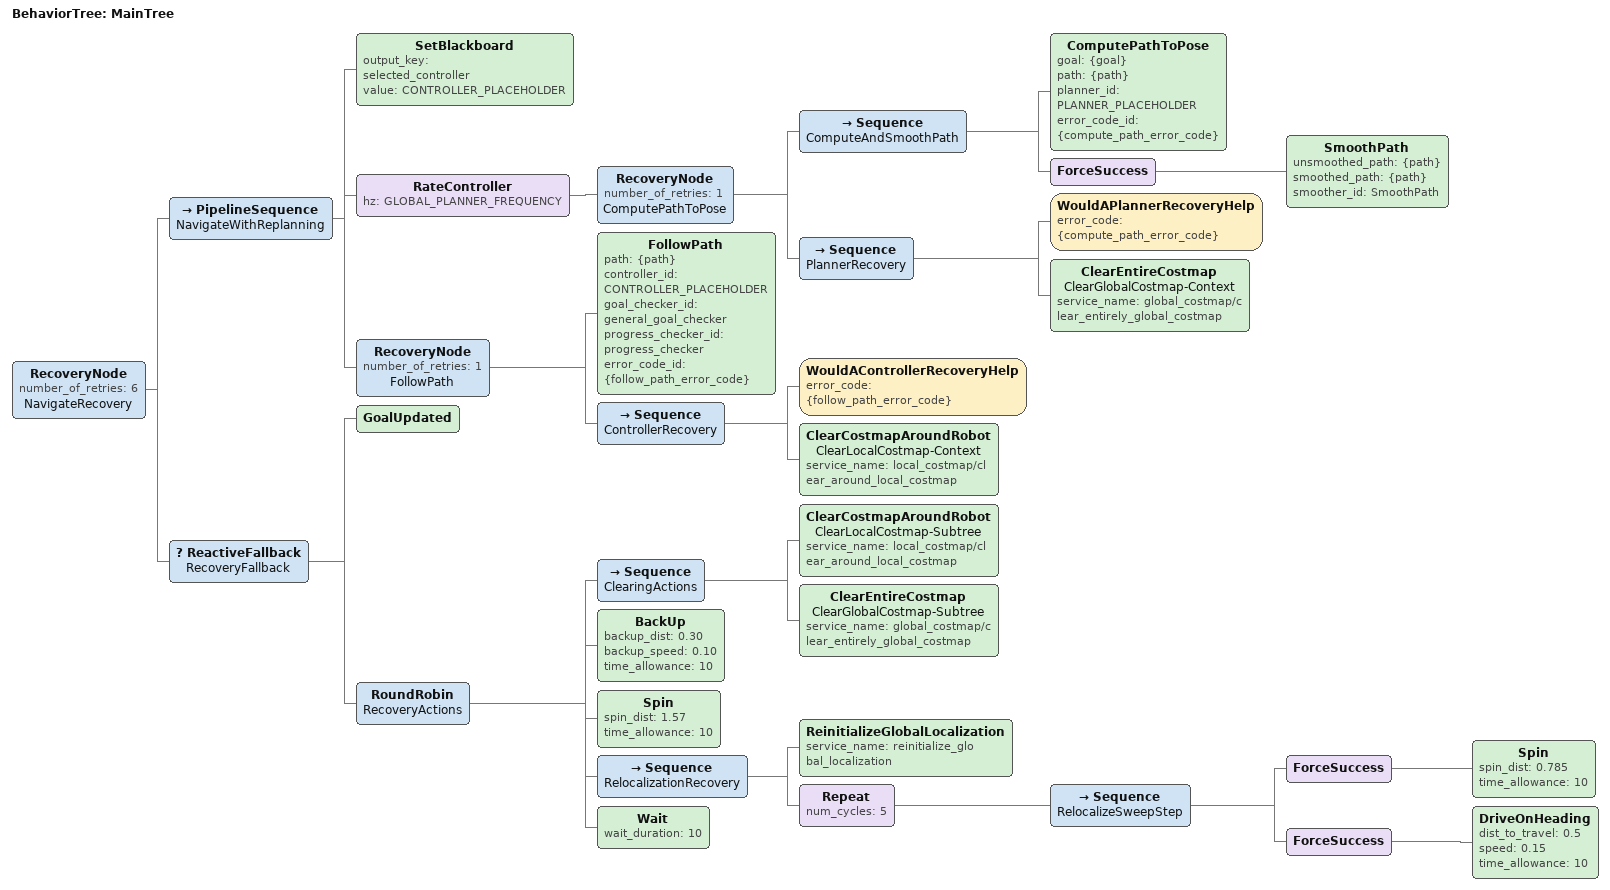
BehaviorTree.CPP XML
<root main_tree_to_execute="MainTree" BTCPP_format="4">
  <BehaviorTree ID="MainTree">
    <RecoveryNode number_of_retries="6" name="NavigateRecovery">
      <PipelineSequence name="NavigateWithReplanning">
        <SetBlackboard output_key="selected_controller" value="CONTROLLER_PLACEHOLDER" />
        <RateController hz="GLOBAL_PLANNER_FREQUENCY">
          <RecoveryNode number_of_retries="1" name="ComputePathToPose">
            <Sequence name="ComputeAndSmoothPath">
              <ComputePathToPose goal="{goal}" path="{path}" planner_id="PLANNER_PLACEHOLDER" error_code_id="{compute_path_error_code}"/>
              <ForceSuccess>
                <SmoothPath unsmoothed_path="{path}" smoothed_path="{path}" smoother_id="SmoothPath"/>
              </ForceSuccess>
            </Sequence>
            <Sequence name="PlannerRecovery">
              <WouldAPlannerRecoveryHelp error_code="{compute_path_error_code}"/>
              <ClearEntireCostmap name="ClearGlobalCostmap-Context" service_name="global_costmap/clear_entirely_global_costmap"/>
            </Sequence>
          </RecoveryNode>
        </RateController>
        <RecoveryNode number_of_retries="1" name="FollowPath">
          <FollowPath path="{path}" controller_id="CONTROLLER_PLACEHOLDER" goal_checker_id="general_goal_checker" progress_checker_id="progress_checker" error_code_id="{follow_path_error_code}"/>
          <Sequence name="ControllerRecovery">
            <WouldAControllerRecoveryHelp error_code="{follow_path_error_code}"/>
            <ClearCostmapAroundRobot name="ClearLocalCostmap-Context" service_name="local_costmap/clear_around_local_costmap"/>
          </Sequence>
        </RecoveryNode>
      </PipelineSequence>
      <ReactiveFallback name="RecoveryFallback">
        <GoalUpdated/>
        <RoundRobin name="RecoveryActions">
          <Sequence name="ClearingActions">
            <ClearCostmapAroundRobot name="ClearLocalCostmap-Subtree"  service_name="local_costmap/clear_around_local_costmap"/>
            <ClearEntireCostmap      name="ClearGlobalCostmap-Subtree" service_name="global_costmap/clear_entirely_global_costmap"/>
          </Sequence>
          <BackUp backup_dist="0.30" backup_speed="0.10" time_allowance="10"/>
          <Spin spin_dist="1.57" time_allowance="10"/>
          <Sequence name="RelocalizationRecovery">
            <ReinitializeGlobalLocalization service_name="reinitialize_global_localization"/>
            <Repeat num_cycles="5">
              <Sequence name="RelocalizeSweepStep">
                <ForceSuccess>
                  <Spin spin_dist="0.785" time_allowance="10"/>
                </ForceSuccess>
                <ForceSuccess>
                  <DriveOnHeading dist_to_travel="0.5" speed="0.15" time_allowance="10"/>
                </ForceSuccess>
              </Sequence>
            </Repeat>
          </Sequence>
          <Wait wait_duration="10"/>
        </RoundRobin>
      </ReactiveFallback>
    </RecoveryNode>
  </BehaviorTree>
</root>
